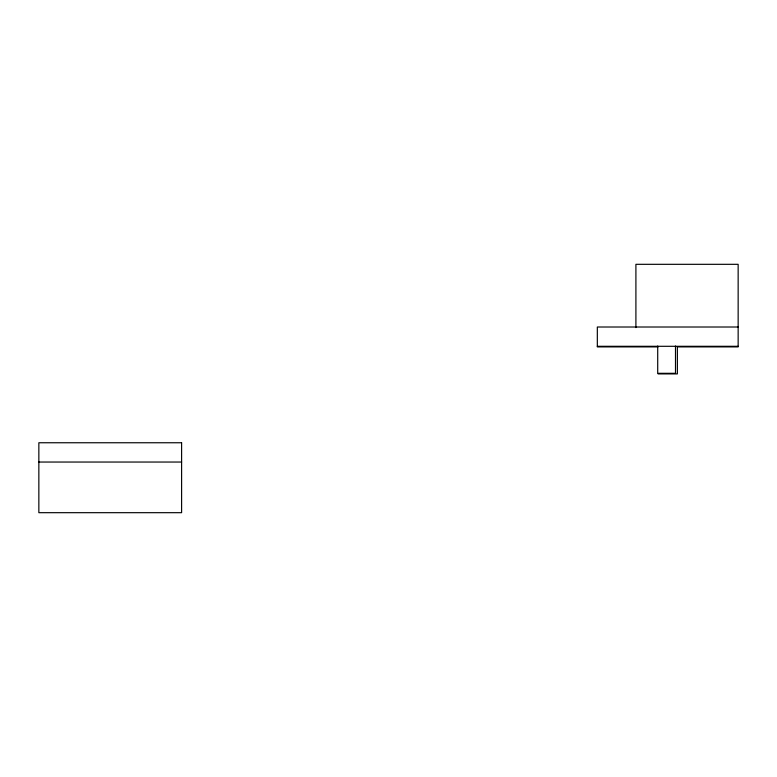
<?xml version="1.0" encoding="UTF-8"?>
<svg xmlns="http://www.w3.org/2000/svg" width="777" height="777" viewBox="0 0 777 777"><rect width="100%" height="100%" fill="white"/><g stroke="black" fill="none" stroke-linecap="round" stroke-linejoin="round"><path stroke-width="1.17" d="M738.15 327.01L597.328 327.01L597.328 346.901L658.09 346.901M597.328 346.299L738.15 346.299M677.379 346.901L738.15 346.901L738.15 264.316L635.907 264.316L635.907 327.612M658.09 373.912L677.379 373.912L677.379 346.61M38.85 462.043L181.604 462.043M675.495 346.008L675.495 373.31L657.711 373.31L657.711 346.008M181.604 442.754L38.85 442.754L38.85 512.684L181.604 512.684L181.604 442.754"/></g></svg>
